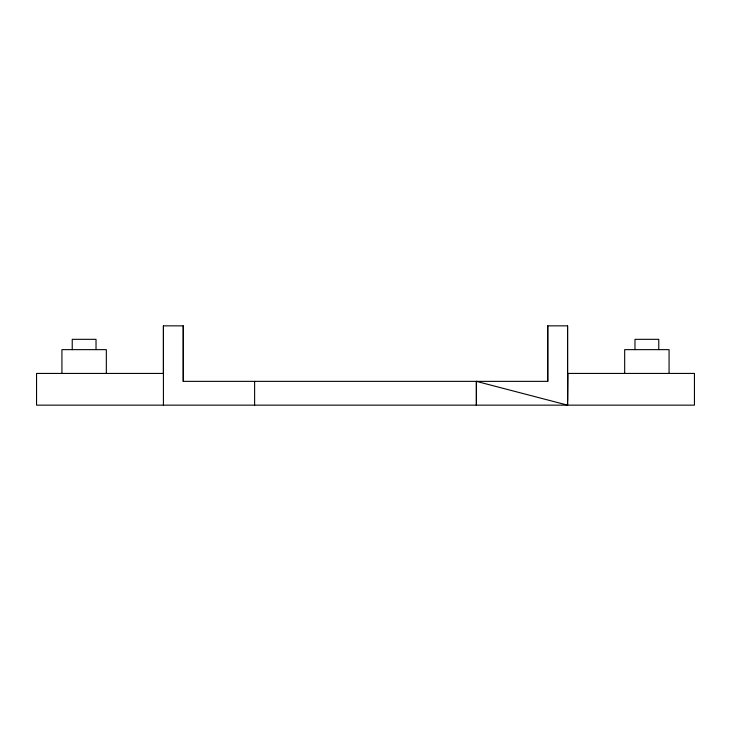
<?xml version="1.0" encoding="UTF-8"?>
<svg xmlns="http://www.w3.org/2000/svg" width="731" height="731" viewBox="0 0 731 731"><rect width="100%" height="100%" fill="white"/><g stroke="black" fill="none" stroke-linecap="round" stroke-linejoin="round"><path stroke-width="1.1" d="M72.232 349.637L72.232 339.33L96.026 339.33L96.026 349.637M163.424 405.148L163.424 325.852L183.253 325.852L183.253 381.363L547.747 381.363L547.747 325.852L567.576 325.852L567.576 400.615M183.253 381.363L183.253 325.852M476.384 381.363L476.384 405.148L476.384 381.363L567.576 405.148L567.877 373.431M547.747 381.363L547.747 325.852M567.576 405.148L567.576 325.852M634.974 349.637L634.974 339.33L658.768 339.33L658.768 349.637M567.576 373.431L694.45 373.431L694.45 405.148L36.55 405.148L36.55 373.431L163.424 373.431L163.424 325.852M669.075 373.431L669.075 349.637L624.667 349.637L624.667 373.431M254.616 381.363L254.616 405.148M106.333 373.431L106.333 349.637L61.925 349.637L61.925 373.431"/></g></svg>
